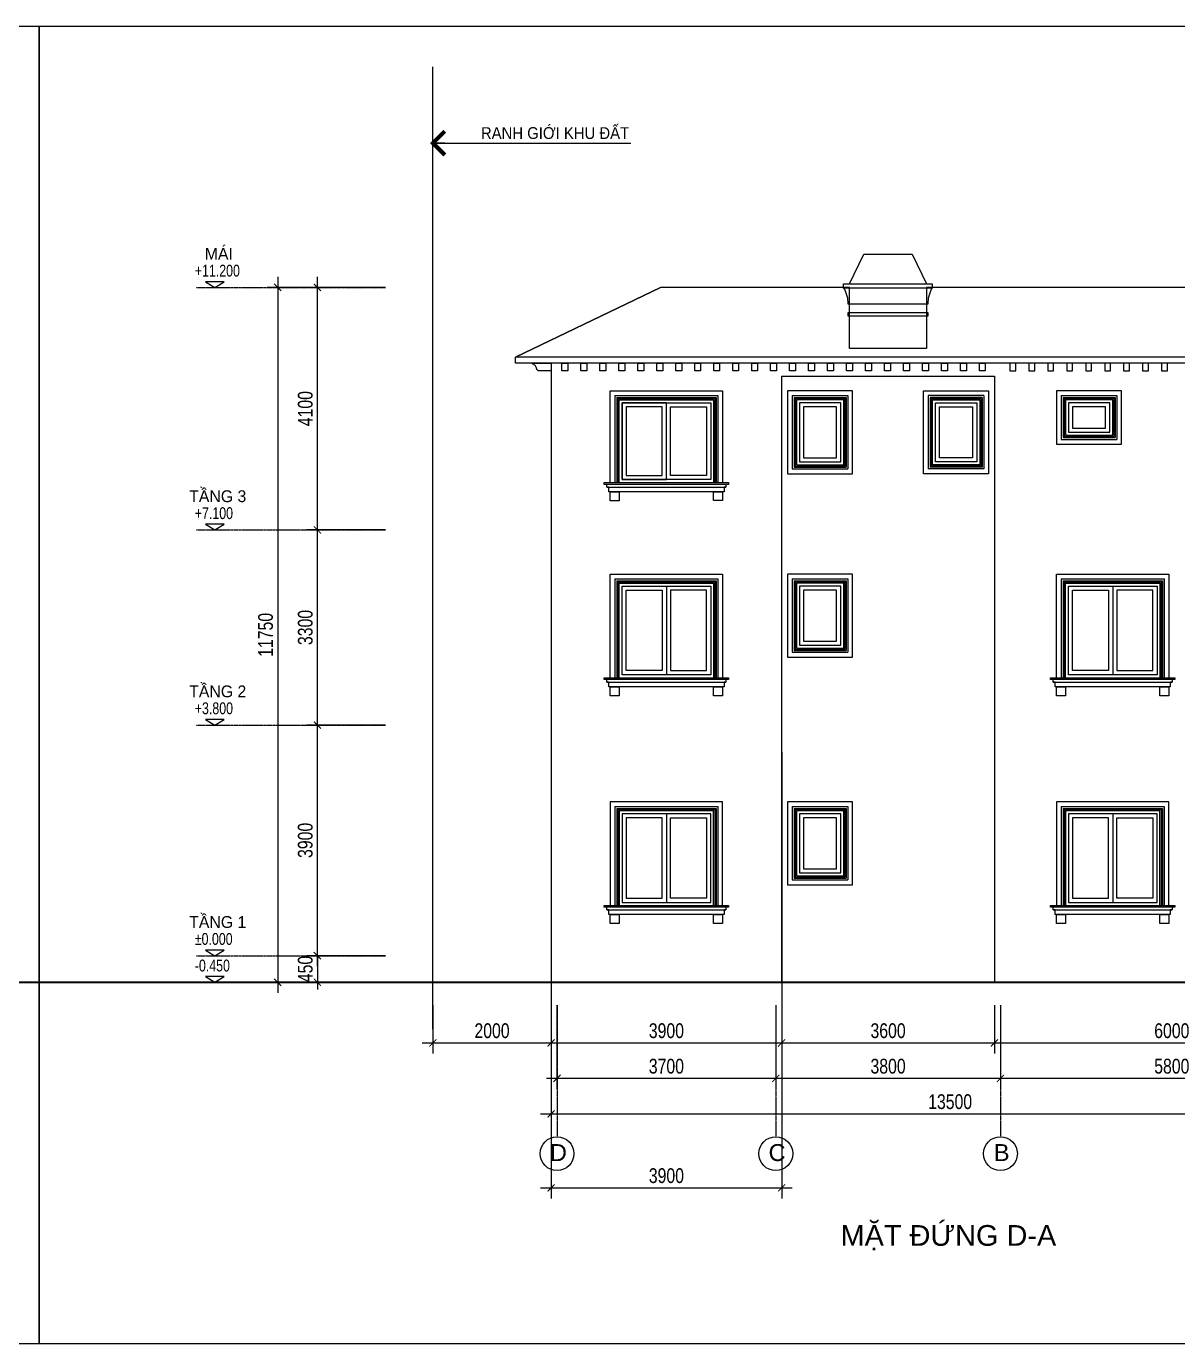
# Model space of a CAD drawing. Header units: millimetres. Extents: x 33748 to 451939, y -263262 to 62681.
# Drawn here: x 368367 to 387844, y 22261 to 44536 of the extents above; entities that cross this region are included whole.
import ezdxf
from ezdxf.enums import TextEntityAlignment as Align

# ---------------------------------------------------------------- set-up
doc = ezdxf.new("R2010")
doc.units = ezdxf.units.MM
doc.header["$PDMODE"] = 98
doc.linetypes.add('CENTER', pattern=[50.8, 31.75, -6.35, 6.35, -6.35])
doc.linetypes.add('HIDDEN', pattern=[0.375, 0.25, -0.125])
doc.layers.get('Defpoints').update_dxf_attribs({"color": 202, "lineweight": 13})
for name, color, linetype, lineweight in [('-CENTER', 143, 'CENTER', 13), ('-DIM', 9, 'Continuous', 13), ('-DOOR', 137, 'Continuous', 9), ('-HATCH', 8, 'Continuous', 5), ('-KH', 143, 'Continuous', 13), ('-LINE1', 7, 'Continuous', 18), ('-RANH GIOI KHU DAT', 12, 'CENTER', 18), ('-TEXT', 7, 'Continuous', 15), ('-WALL', 4, 'Continuous', 35), ('A72', 9, 'Continuous', 5)]:
    doc.layers.add(name, color=color, linetype=linetype, lineweight=lineweight)
for name, color, linetype in [('-HATCH CONCRETE', 54, 'Continuous'), ('1-NETMANH', 8, 'Continuous'), ('12. NET DIM', 9, 'Continuous')]:
    doc.layers.add(name, color=color, linetype=linetype)
doc.styles.add('1', font='arial.ttf')
doc.styles.add('AVANH', font='', dxfattribs={"width": 0.8})
doc.styles.get("Standard").update_dxf_attribs({"font": 'arial.ttf'})
doc.styles.add('vnavanth', font='', dxfattribs={"width": 0.8})
doc.styles.add('X-5M-DH-TUM1$0$AVANTH', font='arial.ttf', dxfattribs={"width": 0.9})
doc.styles.add('X-ALL-SECTION$0$ROMANS', font='arial.ttf')
doc.styles.get('AVANH').set_extended_font_data('.VnAvantH')
doc.styles.get('vnavanth').set_extended_font_data('.VnAvantH')
doc.dimstyles.new('C_100A3', dxfattribs={"dimscale": 100, "dimtxt": 2.5, "dimasz": 1.2, "dimexe": 1.8, "dimexo": 0, "dimgap": 0.75, "dimtad": 1, "dimdec": 0, "dimzin": 0, "dimdsep": 46, "dimtxsty": 'AVANH', "dimblk": 'ARCHTICK', "dimcen": 0, "dimdle": 1.8, "dimclrd": 256, "dimclre": 256, "dimclrt": 7, "dimadec": 0, "dimazin": 0, "dimtfac": 0.0001, "dimtdec": 0, "dimtix": 1, "dimtmove": 2, "dimatfit": 3, "dimldrblk": 'ARCHTICK', "dimfxl": 1.8, "dimtolj": 1, "dimtzin": 0, "dimarcsym": 0})
doc.dimstyles.new('X-ALL-SECTION$0$ARROWS', dxfattribs={"dimscale": 100, "dimtxt": 2, "dimasz": 1, "dimexe": 2, "dimexo": 5, "dimgap": 1, "dimtad": 1, "dimdec": 0, "dimzin": 0, "dimdsep": 46, "dimtxsty": 'X-ALL-SECTION$0$ROMANS', "dimblk": 'X-ALL-SECTION$0$ARROWS', "dimcen": 0, "dimclrd": 256, "dimclre": 256, "dimclrt": 256, "dimazin": 0, "dimtfac": 0.5, "dimtdec": 0, "dimtofl": 0, "dimtmove": 2, "dimatfit": 3, "dimldrblk": 'X-ALL-SECTION$0$ARROWS', "dimfxl": 1, "dimtolj": 1, "dimtzin": 0, "dimlwd": -1, "dimlwe": -1, "dimarcsym": 0})

# ---------------------------------------------------------------- blocks, each defined once
blk = doc.blocks.new('_ARCHTICK')
at = {"const_width": 0.15}
blk.add_lwpolyline([(-0.5, -0.5), (0.5, 0.5)], dxfattribs=at)
blk = doc.blocks.new('*D371')
at = {"layer": '12. NET DIM', "lineweight": -2, "transparency": 16777216}
for p, q in [((377244, 27986), (377244, 27166)), ((381145, 27986), (381145, 27166)), ((377064, 27346), (381325, 27346))]:
    blk.add_line(p, q, dxfattribs=at)
at = {"layer": 'Defpoints', "color": 0, "transparency": 16777216}
for p in [(377244, 27986), (381145, 27986), (381145, 27346)]:
    blk.add_point(p, dxfattribs=at)
at = {"layer": '12. NET DIM', "lineweight": -2, "transparency": 16777216, "xscale": 120, "yscale": 120, "zscale": 120, "rotation": 180}
blk.add_blockref('_ARCHTICK', (377244, 27346), dxfattribs=at)
at = {"layer": '12. NET DIM', "lineweight": -2, "transparency": 16777216, "xscale": 120, "yscale": 120, "zscale": 120}
blk.add_blockref('_ARCHTICK', (381145, 27346), dxfattribs=at)
at = {"layer": '12. NET DIM', "color": 7, "transparency": 16777216, "insert": (379195, 27551), "char_height": 250, "attachment_point": 5, "style": 'AVANH'}
blk.add_mtext('\\A1;3900', dxfattribs=at)
blk = doc.blocks.new('*D372')
at = {"layer": '12. NET DIM', "lineweight": -2, "transparency": 16777216}
for p, q in [((381145, 27986), (381145, 27166)), ((384745, 27986), (384745, 27166)), ((380965, 27346), (384925, 27346))]:
    blk.add_line(p, q, dxfattribs=at)
at = {"layer": 'Defpoints', "color": 0, "transparency": 16777216}
for p in [(381145, 27986), (384745, 27986), (384745, 27346)]:
    blk.add_point(p, dxfattribs=at)
at = {"layer": '12. NET DIM', "lineweight": -2, "transparency": 16777216, "xscale": 120, "yscale": 120, "zscale": 120, "rotation": 180}
blk.add_blockref('_ARCHTICK', (381145, 27346), dxfattribs=at)
at = {"layer": '12. NET DIM', "lineweight": -2, "transparency": 16777216, "xscale": 120, "yscale": 120, "zscale": 120}
blk.add_blockref('_ARCHTICK', (384745, 27346), dxfattribs=at)
at = {"layer": '12. NET DIM', "color": 7, "transparency": 16777216, "insert": (382945, 27551), "char_height": 250, "attachment_point": 5, "style": 'AVANH'}
blk.add_mtext('\\A1;3600', dxfattribs=at)
blk = doc.blocks.new('*D373')
at = {"layer": '12. NET DIM', "lineweight": -2, "transparency": 16777216}
for p, q in [((384745, 27986), (384745, 27166)), ((390745, 27986), (390745, 27166)), ((384565, 27346), (390925, 27346))]:
    blk.add_line(p, q, dxfattribs=at)
at = {"layer": 'Defpoints', "color": 0, "transparency": 16777216}
for p in [(384745, 27986), (390745, 27986), (390745, 27346)]:
    blk.add_point(p, dxfattribs=at)
at = {"layer": '12. NET DIM', "lineweight": -2, "transparency": 16777216, "xscale": 120, "yscale": 120, "zscale": 120, "rotation": 180}
blk.add_blockref('_ARCHTICK', (384745, 27346), dxfattribs=at)
at = {"layer": '12. NET DIM', "lineweight": -2, "transparency": 16777216, "xscale": 120, "yscale": 120, "zscale": 120}
blk.add_blockref('_ARCHTICK', (390745, 27346), dxfattribs=at)
at = {"layer": '12. NET DIM', "color": 7, "transparency": 16777216, "insert": (387745, 27551), "char_height": 250, "attachment_point": 5, "style": 'AVANH'}
blk.add_mtext('\\A1;6000', dxfattribs=at)
blk = doc.blocks.new('*D376')
at = {"layer": '12. NET DIM', "lineweight": -2, "transparency": 16777216}
for p, q in [((384845, 27986), (384845, 26566)), ((390645, 27986), (390645, 26566)), ((390825, 26746), (384665, 26746))]:
    blk.add_line(p, q, dxfattribs=at)
at = {"layer": 'Defpoints', "color": 0, "transparency": 16777216}
for p in [(384845, 27986), (390645, 27986), (384845, 26746)]:
    blk.add_point(p, dxfattribs=at)
at = {"layer": '12. NET DIM', "lineweight": -2, "transparency": 16777216, "xscale": 120, "yscale": 120, "zscale": 120, "rotation": 180}
blk.add_blockref('_ARCHTICK', (384845, 26746), dxfattribs=at)
at = {"layer": '12. NET DIM', "lineweight": -2, "transparency": 16777216, "xscale": 120, "yscale": 120, "zscale": 120}
blk.add_blockref('_ARCHTICK', (390645, 26746), dxfattribs=at)
at = {"layer": '12. NET DIM', "color": 7, "transparency": 16777216, "insert": (387745, 26951), "char_height": 250, "attachment_point": 5, "style": 'AVANH'}
blk.add_mtext('\\A1;5800', dxfattribs=at)
blk = doc.blocks.new('*D377')
at = {"layer": '12. NET DIM', "lineweight": -2, "transparency": 16777216}
for p, q in [((381045, 27986), (381045, 26566)), ((384845, 27986), (384845, 26566)), ((385025, 26746), (380865, 26746))]:
    blk.add_line(p, q, dxfattribs=at)
at = {"layer": 'Defpoints', "color": 0, "transparency": 16777216}
for p in [(381045, 27986), (384845, 27986), (381045, 26746)]:
    blk.add_point(p, dxfattribs=at)
at = {"layer": '12. NET DIM', "lineweight": -2, "transparency": 16777216, "xscale": 120, "yscale": 120, "zscale": 120, "rotation": 180}
blk.add_blockref('_ARCHTICK', (381045, 26746), dxfattribs=at)
at = {"layer": '12. NET DIM', "lineweight": -2, "transparency": 16777216, "xscale": 120, "yscale": 120, "zscale": 120}
blk.add_blockref('_ARCHTICK', (384845, 26746), dxfattribs=at)
at = {"layer": '12. NET DIM', "color": 7, "transparency": 16777216, "insert": (382945, 26951), "char_height": 250, "attachment_point": 5, "style": 'AVANH'}
blk.add_mtext('\\A1;3800', dxfattribs=at)
blk = doc.blocks.new('*D378')
at = {"layer": '12. NET DIM', "lineweight": -2, "transparency": 16777216}
for p, q in [((377344, 27986), (377344, 26566)), ((381045, 27986), (381045, 26566)), ((381225, 26746), (377164, 26746))]:
    blk.add_line(p, q, dxfattribs=at)
at = {"layer": 'Defpoints', "color": 0, "transparency": 16777216}
for p in [(377344, 27986), (381045, 27986), (377344, 26746)]:
    blk.add_point(p, dxfattribs=at)
at = {"layer": '12. NET DIM', "lineweight": -2, "transparency": 16777216, "xscale": 120, "yscale": 120, "zscale": 120, "rotation": 180}
blk.add_blockref('_ARCHTICK', (377344, 26746), dxfattribs=at)
at = {"layer": '12. NET DIM', "lineweight": -2, "transparency": 16777216, "xscale": 120, "yscale": 120, "zscale": 120}
blk.add_blockref('_ARCHTICK', (381045, 26746), dxfattribs=at)
at = {"layer": '12. NET DIM', "color": 7, "transparency": 16777216, "insert": (379195, 26951), "char_height": 250, "attachment_point": 5, "style": 'AVANH'}
blk.add_mtext('\\A1;3700', dxfattribs=at)
blk = doc.blocks.new('*D379')
at = {"layer": '12. NET DIM', "lineweight": -2, "transparency": 16777216}
for p, q in [((377244, 27986), (377244, 25966)), ((390745, 27986), (390745, 25966)), ((377064, 26146), (390925, 26146))]:
    blk.add_line(p, q, dxfattribs=at)
at = {"layer": 'Defpoints', "color": 0, "transparency": 16777216}
for p in [(377244, 27986), (390745, 27986), (390745, 26146)]:
    blk.add_point(p, dxfattribs=at)
at = {"layer": '12. NET DIM', "lineweight": -2, "transparency": 16777216, "xscale": 120, "yscale": 120, "zscale": 120, "rotation": 180}
blk.add_blockref('_ARCHTICK', (377244, 26146), dxfattribs=at)
at = {"layer": '12. NET DIM', "lineweight": -2, "transparency": 16777216, "xscale": 120, "yscale": 120, "zscale": 120}
blk.add_blockref('_ARCHTICK', (390745, 26146), dxfattribs=at)
at = {"layer": '12. NET DIM', "color": 7, "transparency": 16777216, "insert": (383995, 26351), "char_height": 250, "attachment_point": 5, "style": 'AVANH'}
blk.add_mtext('\\A1;13500', dxfattribs=at)
blk = doc.blocks.new('*D381')
at = {"layer": '12. NET DIM', "lineweight": -2, "transparency": 16777216}
for p, q in [((375245, 27986), (375245, 27166)), ((377244, 27986), (377244, 27166)), ((375065, 27346), (377424, 27346))]:
    blk.add_line(p, q, dxfattribs=at)
at = {"layer": 'Defpoints', "color": 0, "transparency": 16777216}
for p in [(375245, 27986), (377244, 27986), (377244, 27346)]:
    blk.add_point(p, dxfattribs=at)
at = {"layer": '12. NET DIM', "lineweight": -2, "transparency": 16777216, "xscale": 120, "yscale": 120, "zscale": 120, "rotation": 180}
blk.add_blockref('_ARCHTICK', (375245, 27346), dxfattribs=at)
at = {"layer": '12. NET DIM', "lineweight": -2, "transparency": 16777216, "xscale": 120, "yscale": 120, "zscale": 120}
blk.add_blockref('_ARCHTICK', (377244, 27346), dxfattribs=at)
at = {"layer": '12. NET DIM', "color": 7, "transparency": 16777216, "insert": (376245, 27551), "char_height": 250, "attachment_point": 5, "style": 'AVANH'}
blk.add_mtext('\\A1;2000', dxfattribs=at)
blk = doc.blocks.new('*D382')
at = {"layer": '-DIM', "lineweight": -2, "transparency": 16777216}
for p, q in [((373291, 28641), (373291, 32901)), ((374445, 32721), (373111, 32721)), ((374445, 28821), (373111, 28821))]:
    blk.add_line(p, q, dxfattribs=at)
at = {"layer": 'Defpoints', "color": 0, "transparency": 16777216}
for p in [(373291, 32721), (374445, 32721), (374445, 28821)]:
    blk.add_point(p, dxfattribs=at)
at = {"layer": '-DIM', "lineweight": -2, "transparency": 16777216, "xscale": 120, "yscale": 120, "zscale": 120}
for p, rotation in [((373291, 32721), 90), ((373291, 28821), 270)]:
    blk.add_blockref('_ARCHTICK', p, dxfattribs=dict(at, rotation=rotation))
at = {"layer": '-DIM', "color": 7, "transparency": 16777216, "insert": (373087, 30771), "char_height": 250, "attachment_point": 5, "rotation": 90, "style": 'AVANH'}
blk.add_mtext('\\A1;3900', dxfattribs=at)
blk = doc.blocks.new('*D383')
at = {"layer": '-DIM', "lineweight": -2, "transparency": 16777216}
for p, q in [((373291, 32541), (373291, 36201)), ((374445, 36021), (373111, 36021)), ((374445, 32721), (373111, 32721))]:
    blk.add_line(p, q, dxfattribs=at)
at = {"layer": 'Defpoints', "color": 0, "transparency": 16777216}
for p in [(373291, 36021), (374445, 36021), (374445, 32721)]:
    blk.add_point(p, dxfattribs=at)
at = {"layer": '-DIM', "lineweight": -2, "transparency": 16777216, "xscale": 120, "yscale": 120, "zscale": 120}
for p, rotation in [((373291, 36021), 90), ((373291, 32721), 270)]:
    blk.add_blockref('_ARCHTICK', p, dxfattribs=dict(at, rotation=rotation))
at = {"layer": '-DIM', "color": 7, "transparency": 16777216, "insert": (373087, 34371), "char_height": 250, "attachment_point": 5, "rotation": 90, "style": 'AVANH'}
blk.add_mtext('\\A1;3300', dxfattribs=at)
blk = doc.blocks.new('*D384')
at = {"layer": '-DIM', "lineweight": -2, "transparency": 16777216}
for p, q in [((374445, 40121), (373111, 40121)), ((373291, 35841), (373291, 40301)), ((374445, 36021), (373111, 36021))]:
    blk.add_line(p, q, dxfattribs=at)
at = {"layer": 'Defpoints', "color": 0, "transparency": 16777216}
for p in [(373291, 40121), (374445, 40121), (374445, 36021)]:
    blk.add_point(p, dxfattribs=at)
at = {"layer": '-DIM', "lineweight": -2, "transparency": 16777216, "xscale": 120, "yscale": 120, "zscale": 120}
for p, rotation in [((373291, 40121), 90), ((373291, 36021), 270)]:
    blk.add_blockref('_ARCHTICK', p, dxfattribs=dict(at, rotation=rotation))
at = {"layer": '-DIM', "color": 7, "transparency": 16777216, "insert": (373087, 38071), "char_height": 250, "attachment_point": 5, "rotation": 90, "style": 'AVANH'}
blk.add_mtext('\\A1;4100', dxfattribs=at)
blk = doc.blocks.new('*D385')
at = {"layer": '-DIM', "lineweight": -2, "transparency": 16777216}
for p, q in [((374445, 40121), (372439, 40121)), ((372619, 40301), (372619, 28191)), ((374445, 28371), (372439, 28371))]:
    blk.add_line(p, q, dxfattribs=at)
at = {"layer": 'Defpoints', "color": 0, "transparency": 16777216}
for p in [(374445, 40121), (372619, 28371), (374445, 28371)]:
    blk.add_point(p, dxfattribs=at)
at = {"layer": '-DIM', "lineweight": -2, "transparency": 16777216, "xscale": 120, "yscale": 120, "zscale": 120}
for p, rotation in [((372619, 40121), 90), ((372619, 28371), 270)]:
    blk.add_blockref('_ARCHTICK', p, dxfattribs=dict(at, rotation=rotation))
at = {"layer": '-DIM', "color": 7, "transparency": 16777216, "insert": (372415, 34246), "char_height": 250, "attachment_point": 5, "rotation": 90, "style": 'AVANH'}
blk.add_mtext('\\A1;11750', dxfattribs=at)
blk = doc.blocks.new('*D386')
at = {"layer": '-DIM', "lineweight": -2, "transparency": 16777216}
for p, q in [((374445, 28821), (373111, 28821)), ((373291, 28821), (373291, 28941)), ((373291, 28821), (373291, 28371)), ((374445, 28371), (373111, 28371)), ((373291, 28371), (373291, 28251))]:
    blk.add_line(p, q, dxfattribs=at)
at = {"layer": 'Defpoints', "color": 0, "transparency": 16777216}
for p in [(374445, 28821), (373291, 28371), (374445, 28371)]:
    blk.add_point(p, dxfattribs=at)
at = {"layer": '-DIM', "lineweight": -2, "transparency": 16777216, "xscale": 120, "yscale": 120, "zscale": 120}
for p, rotation in [((373291, 28821), 270), ((373291, 28371), 90)]:
    blk.add_blockref('_ARCHTICK', p, dxfattribs=dict(at, rotation=rotation))
at = {"layer": '-DIM', "color": 7, "transparency": 16777216, "insert": (373087, 28596), "char_height": 250, "attachment_point": 5, "rotation": 90, "style": 'AVANH'}
blk.add_mtext('\\A1;450', dxfattribs=at)
blk = doc.blocks.new('X-ALL-SECTION$0$ARROWS')
blk.add_line((-1, 0), (0, 0))
at = {"const_width": 0.35}
blk.add_lwpolyline([(-1, -1), (0, 0), (-1, 1)], dxfattribs=at)
blk = doc.blocks.new('*D814')
at = {"layer": '-HATCH CONCRETE', "lineweight": -2, "transparency": 16777216}
for p, q in [((377244, 32265), (377244, 24715)), ((381145, 32265), (381145, 24715)), ((377064, 24895), (381325, 24895))]:
    blk.add_line(p, q, dxfattribs=at)
at = {"layer": 'Defpoints', "color": 0, "transparency": 16777216}
for p in [(377244, 32265), (381145, 32265), (381145, 24895)]:
    blk.add_point(p, dxfattribs=at)
at = {"layer": '-HATCH CONCRETE', "lineweight": -2, "transparency": 16777216, "xscale": 120, "yscale": 120, "zscale": 120, "rotation": 180}
blk.add_blockref('_ARCHTICK', (377244, 24895), dxfattribs=at)
at = {"layer": '-HATCH CONCRETE', "lineweight": -2, "transparency": 16777216, "xscale": 120, "yscale": 120, "zscale": 120}
blk.add_blockref('_ARCHTICK', (381145, 24895), dxfattribs=at)
at = {"layer": '-HATCH CONCRETE', "color": 7, "transparency": 16777216, "insert": (379195, 25100), "char_height": 250, "attachment_point": 5, "style": 'AVANH'}
blk.add_mtext('\\A1;3900', dxfattribs=at)
blk = doc.blocks.new('ARCHTICK')
at = {"color": 0, "linetype": 'ByBlock', "const_width": 0.15}
blk.add_lwpolyline([(-0.5, -0.5), (0.5, 0.5)], dxfattribs=at)

msp = doc.modelspace()

# ---------------------------------------------------------------- linework, layer by layer
at = {"layer": '-CENTER', "ltscale": 0.1}
for p, q in [((371239.6, 40121), (374444.7, 40121)), ((371239.6, 36021), (374444.7, 36021)), ((371239.6, 32721), (374444.7, 32721)), ((371239.6, 28821), (374444.7, 28821)), ((371239.6, 28371), (374444.7, 28371)), ((377345.3, 27985.7), (377345.3, 25759.9)), ((381045.6, 27985.7), (381045.6, 25759.9)), ((384845.6, 27985.7), (384845.6, 25759.9))]:
    msp.add_line(p, q, dxfattribs=at)
at = {"layer": '-DOOR', "lineweight": 9}
for points in [[(378444.6, 38171), (379944.6, 38171), (379944.6, 36871), (378444.6, 36871)], [(378444.6, 36871), (379194.6, 36871), (379194.6, 38171), (378444.6, 38171)], [(378514.6, 36941), (379124.6, 36941), (379124.6, 38101), (378514.6, 38101)], [(379944.6, 36871), (379194.6, 36871), (379194.6, 38171), (379944.6, 38171)], [(379874.6, 36941), (379264.6, 36941), (379264.6, 38101), (379874.6, 38101)], [(382144.7, 38171), (381444.7, 38171), (381444.7, 37171), (382144.7, 37171)], [(382074.7, 38101), (381514.7, 38101), (381514.7, 37241), (382074.7, 37241)], [(383744.7, 38171), (384444.7, 38171), (384444.7, 37171), (383744.7, 37171)], [(383814.7, 38101), (384374.7, 38101), (384374.7, 37241), (383814.7, 37241)], [(385994.7, 37671), (386694.7, 37671), (386694.7, 38171), (385994.7, 38171)], [(386064.7, 37741), (386624.7, 37741), (386624.7, 38101), (386064.7, 38101)], [(378444.6, 35071), (379944.6, 35071), (379944.6, 33571), (378444.6, 33571)], [(378514.6, 35001), (379124.6, 35001), (379124.6, 33641), (378514.6, 33641)], [(379874.6, 35001), (379264.6, 35001), (379264.6, 33641), (379874.6, 33641)], [(382144.7, 35071), (381444.7, 35071), (381444.7, 34071), (382144.7, 34071)], [(382074.7, 35001), (381514.7, 35001), (381514.7, 34141), (382074.7, 34141)], [(385994.7, 35071), (387494.7, 35071), (387494.7, 33571), (385994.7, 33571)], [(386064.7, 35001), (386674.7, 35001), (386674.7, 33641), (386064.7, 33641)], [(387424.7, 35001), (386814.7, 35001), (386814.7, 33641), (387424.7, 33641)], [(378444.6, 29721), (379944.6, 29721), (379944.6, 31221), (378444.6, 31221)], [(382144.7, 31221), (381444.7, 31221), (381444.7, 30221), (382144.7, 30221)], [(385994.7, 29721), (387494.7, 29721), (387494.7, 31221), (385994.7, 31221)], [(378514.6, 29791), (379124.6, 29791), (379124.6, 31151), (378514.6, 31151)], [(379874.6, 29791), (379264.6, 29791), (379264.6, 31151), (379874.6, 31151)], [(382074.7, 31151), (381514.7, 31151), (381514.7, 30291), (382074.7, 30291)], [(386064.7, 29791), (386674.7, 29791), (386674.7, 31151), (386064.7, 31151)], [(387424.7, 29791), (386814.7, 29791), (386814.7, 31151), (387424.7, 31151)]]:
    msp.add_lwpolyline(points, close=True, dxfattribs=at)
for points in [[(379194.6, 35071), (379194.6, 33571)], [(386744.7, 35071), (386744.7, 33571)], [(379194.6, 31221), (379194.6, 29721)], [(386744.7, 31221), (386744.7, 29721)]]:
    msp.add_lwpolyline(points, dxfattribs=at)
at = {"layer": '-HATCH'}
for p, q in [((380244.6, 36791), (378144.6, 36791)), ((380199.6, 36791), (378189.6, 36791)), ((378189.6, 36746), (380199.6, 36746)), ((378219.6, 36746), (380169.6, 36746)), ((380244.6, 33491), (378144.6, 33491)), ((380199.6, 33491), (378189.6, 33491)), ((378189.6, 33446), (380199.6, 33446)), ((378219.6, 33446), (380169.6, 33446)), ((387794.7, 33491), (385694.7, 33491)), ((387749.7, 33491), (385739.7, 33491)), ((385739.7, 33446), (387749.7, 33446)), ((385769.7, 33446), (387719.7, 33446)), ((380244.6, 29641), (378144.6, 29641)), ((380199.6, 29641), (378189.6, 29641)), ((387794.7, 29641), (385694.7, 29641)), ((387749.7, 29641), (385739.7, 29641)), ((378189.6, 29596), (380199.6, 29596)), ((378219.6, 29596), (380169.6, 29596)), ((385739.7, 29596), (387749.7, 29596)), ((385769.7, 29596), (387719.7, 29596))]:
    msp.add_line(p, q, dxfattribs=at)
at = {"layer": '-KH'}
for p, q in [((371406.9, 40121), (371706.9, 40121)), ((371406.9, 36021), (371706.9, 36021)), ((371406.9, 32721), (371706.9, 32721)), ((371406.9, 28821), (371706.9, 28821)), ((371406.9, 28371), (371706.9, 28371))]:
    msp.add_line(p, q, dxfattribs=at)
for points in [[(371716, 40217), (371397.8, 40217), (371556.9, 40121)], [(371716, 36117), (371397.8, 36117), (371556.9, 36021)], [(371716, 32817), (371397.8, 32817), (371556.9, 32721)], [(371716, 28917), (371397.8, 28917), (371556.9, 28821)], [(371716, 28467), (371397.8, 28467), (371556.9, 28371)]]:
    msp.add_lwpolyline(points, close=True, dxfattribs=at)
for centre in [(377345.3, 25473.6), (381045.6, 25473.6), (384845.6, 25473.6)]:
    msp.add_circle(centre, 286.3, dxfattribs=at)
for points in [[(371556.9, 40121), (371556.9, 40217), (371716, 40217), (371556.9, 40121)], [(371556.9, 36021), (371556.9, 36117), (371716, 36117), (371556.9, 36021)], [(371556.9, 32721), (371556.9, 32817), (371716, 32817), (371556.9, 32721)], [(371556.9, 28821), (371556.9, 28917), (371716, 28917), (371556.9, 28821)], [(371556.9, 28371), (371556.9, 28467), (371716, 28467), (371556.9, 28371)]]:
    msp.add_solid(points, dxfattribs=at)
at = {"layer": '-LINE1', "lineweight": 20}
for p, q in [((376644.4, 38840), (376644.4, 38940.3)), ((391944.7, 38840), (376644.4, 38840)), ((381144.7, 38621), (381144.7, 28371))]:
    msp.add_line(p, q, dxfattribs=at)
for points in [[(377031.2, 38713), (377026.9, 38714.2), (377022.8, 38715.9), (377019, 38718.1), (377015.4, 38720.7), (377012.1, 38723.7), (377009.2, 38727), (377006.7, 38730.7), (377004.6, 38734.6), (377003, 38738.7), (377001.9, 38743), (376999.7, 38751.9), (376996.7, 38760.6), (376993.1, 38769.1), (376988.8, 38777.2), (376983.9, 38785), (376978.4, 38792.4), (376972.3, 38799.3), (376965.6, 38805.6), (376958.5, 38811.5), (376951, 38816.7), (376943, 38821.3), (376934.7, 38825.3), (376933.3, 38825.9), (376931.9, 38826.8), (376930.7, 38827.7), (376929.5, 38828.7), (376928.4, 38829.9), (376927.5, 38831.1), (376926.6, 38832.5), (376925.9, 38833.9), (376925.3, 38835.3), (376924.9, 38836.8), (376924.6, 38838.4), (376924.4, 38840), (377244.4, 38840), (377244.4, 38712), (377243.4, 38712), (377039.9, 38712), (377035.5, 38712.2)], [(377427.5, 38712), (377427.5, 38840), (377527.5, 38840), (377527.5, 38712)], [(377748.5, 38712), (377748.5, 38840), (377848.5, 38840), (377848.5, 38712)], [(378069.5, 38712), (378069.5, 38840), (378169.5, 38840), (378169.5, 38712)], [(378390.6, 38712), (378390.6, 38840), (378490.6, 38840), (378490.6, 38712)], [(378711.6, 38712), (378711.6, 38840), (378811.6, 38840), (378811.6, 38712)], [(379032.6, 38712), (379032.6, 38840), (379132.6, 38840), (379132.6, 38712)], [(379353.7, 38712), (379353.7, 38840), (379453.7, 38840), (379453.7, 38712)], [(379674.7, 38712), (379674.7, 38840), (379774.7, 38840), (379774.7, 38712)], [(379995.8, 38712), (379995.8, 38840), (380095.8, 38840), (380095.8, 38712)], [(380316.8, 38712), (380316.8, 38840), (380416.8, 38840), (380416.8, 38712)], [(380637.8, 38712), (380637.8, 38840), (380737.8, 38840), (380737.8, 38712)], [(380958.9, 38712), (380958.9, 38840), (381058.9, 38840), (381058.9, 38712)], [(381279.9, 38712), (381279.9, 38840), (381379.9, 38840), (381379.9, 38712)], [(381600.9, 38712), (381600.9, 38840), (381700.9, 38840), (381700.9, 38712)], [(381922, 38712), (381922, 38840), (382022, 38840), (382022, 38712)], [(382243, 38712), (382243, 38840), (382343, 38840), (382343, 38712)], [(382564, 38712), (382564, 38840), (382664, 38840), (382664, 38712)], [(382885.1, 38712), (382885.1, 38840), (382985.1, 38840), (382985.1, 38712)], [(383206.1, 38712), (383206.1, 38840), (383306.1, 38840), (383306.1, 38712)], [(383527.1, 38712), (383527.1, 38840), (383627.1, 38840), (383627.1, 38712)], [(383848.2, 38712), (383848.2, 38840), (383948.2, 38840), (383948.2, 38712)], [(384169.2, 38712), (384169.2, 38840), (384269.2, 38840), (384269.2, 38712)], [(384490.2, 38712), (384490.2, 38840), (384590.2, 38840), (384590.2, 38712)], [(385104.1, 38712), (385104.1, 38840), (385004.1, 38840), (385004.1, 38712)], [(385425.1, 38712), (385425.1, 38840), (385325.1, 38840), (385325.1, 38712)], [(385746.1, 38712), (385746.1, 38840), (385646.1, 38840), (385646.1, 38712)], [(386067.2, 38712), (386067.2, 38840), (385967.2, 38840), (385967.2, 38712)], [(386388.2, 38712), (386388.2, 38840), (386288.2, 38840), (386288.2, 38712)], [(386709.3, 38712), (386709.3, 38840), (386609.3, 38840), (386609.3, 38712)], [(387030.3, 38712), (387030.3, 38840), (386930.3, 38840), (386930.3, 38712)], [(387351.3, 38712), (387351.3, 38840), (387251.3, 38840), (387251.3, 38712)], [(387672.4, 38712), (387672.4, 38840), (387572.4, 38840), (387572.4, 38712)], [(382194.7, 38221), (381394.7, 38221), (381394.7, 37121), (382194.7, 37121)], [(383674.7, 38241), (384514.7, 38241), (384514.7, 37101), (383674.7, 37101)], [(383694.7, 38221), (384494.7, 38221), (384494.7, 37121), (383694.7, 37121)], [(382194.7, 35121), (381394.7, 35121), (381394.7, 34021), (382194.7, 34021)], [(382214.7, 31291), (381374.7, 31291), (381374.7, 30151), (382214.7, 30151)], [(382194.7, 31271), (381394.7, 31271), (381394.7, 30171), (382194.7, 30171)]]:
    msp.add_lwpolyline(points, close=True, dxfattribs=at)
for points in [[(377244.4, 38840), (377244.4, 28371)], [(381144.7, 38621), (384744.7, 38621), (384744.7, 28371)]]:
    msp.add_lwpolyline(points, dxfattribs=at)
at = {"layer": '-LINE1', "color": 0, "lineweight": 20}
for points in [[(378244.6, 36821), (378244.6, 38371), (380144.6, 38371), (380144.6, 36821)], [(378394.6, 36821), (378394.6, 38221), (379994.6, 38221), (379994.6, 36821)], [(378144.6, 36821), (380244.6, 36821), (380244.6, 36791), (380199.6, 36791), (380199.6, 36746), (380169.6, 36746), (380169.6, 36666), (378219.6, 36666), (378219.6, 36746), (378189.6, 36746), (378189.6, 36791), (378144.6, 36791), (378144.6, 36821)], [(378244.6, 33521), (378244.6, 35271), (380144.6, 35271), (380144.6, 33521)], [(385794.7, 33521), (385794.7, 35271), (387694.7, 35271), (387694.7, 33521)], [(378394.6, 33521), (378394.6, 35121), (379994.6, 35121), (379994.6, 33521)], [(385944.7, 33521), (385944.7, 35121), (387544.7, 35121), (387544.7, 33521)], [(378144.6, 33521), (380244.6, 33521), (380244.6, 33491), (380199.6, 33491), (380199.6, 33446), (380169.6, 33446), (380169.6, 33366), (378219.6, 33366), (378219.6, 33446), (378189.6, 33446), (378189.6, 33491), (378144.6, 33491), (378144.6, 33521)], [(385694.7, 33521), (387794.7, 33521), (387794.7, 33491), (387749.7, 33491), (387749.7, 33446), (387719.7, 33446), (387719.7, 33366), (385769.7, 33366), (385769.7, 33446), (385739.7, 33446), (385739.7, 33491), (385694.7, 33491), (385694.7, 33521)], [(380144.6, 29671), (380144.6, 31421), (378244.6, 31421), (378244.6, 29671)], [(387694.7, 29671), (387694.7, 31421), (385794.7, 31421), (385794.7, 29671)], [(379994.6, 29671), (379994.6, 31271), (378394.6, 31271), (378394.6, 29671)], [(387544.7, 29671), (387544.7, 31271), (385944.7, 31271), (385944.7, 29671)], [(378144.6, 29671), (380244.6, 29671), (380244.6, 29641), (380199.6, 29641), (380199.6, 29596), (380169.6, 29596), (380169.6, 29516), (378219.6, 29516), (378219.6, 29596), (378189.6, 29596), (378189.6, 29641), (378144.6, 29641), (378144.6, 29671)], [(385694.7, 29671), (387794.7, 29671), (387794.7, 29641), (387749.7, 29641), (387749.7, 29596), (387719.7, 29596), (387719.7, 29516), (385769.7, 29516), (385769.7, 29596), (385739.7, 29596), (385739.7, 29641), (385694.7, 29641), (385694.7, 29671)]]:
    msp.add_lwpolyline(points, dxfattribs=at)
for points in [[(381244.7, 36971), (382344.7, 36971), (382344.7, 38371), (381244.7, 38371)], [(384644.7, 36971), (383544.7, 36971), (383544.7, 38371), (384644.7, 38371)], [(385794.7, 37471), (386894.7, 37471), (386894.7, 38371), (385794.7, 38371)], [(385944.7, 37621), (386744.7, 37621), (386744.7, 38221), (385944.7, 38221)], [(378244.6, 36666), (378394.6, 36666), (378394.6, 36514.9), (378244.6, 36514.9)], [(379994.6, 36666), (380144.6, 36666), (380144.6, 36516), (379994.6, 36516)], [(381244.7, 33871), (382344.7, 33871), (382344.7, 35271), (381244.7, 35271)], [(378244.6, 33366), (378394.6, 33366), (378394.6, 33214.9), (378244.6, 33214.9)], [(379994.6, 33366), (380144.6, 33366), (380144.6, 33216), (379994.6, 33216)], [(385794.7, 33366), (385944.7, 33366), (385944.7, 33214.9), (385794.7, 33214.9)], [(387544.7, 33366), (387694.7, 33366), (387694.7, 33216), (387544.7, 33216)], [(381244.7, 30021), (382344.7, 30021), (382344.7, 31421), (381244.7, 31421)], [(378244.6, 29516), (378394.6, 29516), (378394.6, 29364.9), (378244.6, 29364.9)], [(379994.6, 29516), (380144.6, 29516), (380144.6, 29366), (379994.6, 29366)], [(385794.7, 29516), (385944.7, 29516), (385944.7, 29364.9), (385794.7, 29364.9)], [(387544.7, 29516), (387694.7, 29516), (387694.7, 29366), (387544.7, 29366)]]:
    msp.add_lwpolyline(points, close=True, dxfattribs=at)
at = {"layer": '-RANH GIOI KHU DAT', "linetype": 'HIDDEN', "ltscale": 10}
msp.add_lwpolyline([(375244.7, 27573), (375244.7, 43851.5)], dxfattribs=at)
at = {"layer": '-WALL'}
msp.add_line((337085.9, 28371), (400085.9, 28371), dxfattribs=at)
at = {"layer": '1-NETMANH', "lineweight": 20}
for p, q in [((378324.6, 38291), (380064.6, 38291)), ((378324.6, 38291), (378324.6, 36821)), ((378354.6, 38261), (380034.6, 38261)), ((378354.6, 38261), (378354.6, 36821)), ((378374.6, 38241), (380014.6, 38241)), ((378374.6, 38241), (378374.6, 36821)), ((380014.6, 38241), (380014.6, 36821)), ((380034.6, 38261), (380034.6, 36821)), ((380064.6, 38291), (380064.6, 36821)), ((381324.7, 38291), (382264.7, 38291)), ((381324.7, 38291), (381324.7, 37051)), ((381354.7, 38261), (382234.7, 38261)), ((381354.7, 38261), (381354.7, 37081)), ((381374.7, 38241), (382214.7, 38241)), ((382214.7, 38241), (382214.7, 37101)), ((382234.7, 38261), (382234.7, 37081)), ((382264.7, 38291), (382264.7, 37051)), ((384564.7, 38291), (383624.7, 38291)), ((383624.7, 38291), (383624.7, 37051)), ((384534.7, 38261), (383654.7, 38261)), ((383654.7, 38261), (383654.7, 37081)), ((384514.7, 38241), (383674.7, 38241)), ((383674.7, 38241), (383674.7, 37101)), ((384534.7, 38261), (384534.7, 37081)), ((384564.7, 38291), (384564.7, 37051)), ((385874.7, 38291), (386814.7, 38291)), ((385874.7, 38291), (385874.7, 37551)), ((385904.7, 38261), (386784.7, 38261)), ((385904.7, 38261), (385904.7, 37581)), ((385924.7, 38241), (386764.7, 38241)), ((385924.7, 38241), (385924.7, 37601)), ((386764.7, 38241), (386764.7, 37601)), ((386784.7, 38261), (386784.7, 37581)), ((386814.7, 38291), (386814.7, 37551)), ((385874.7, 37551), (386814.7, 37551)), ((385904.7, 37581), (386784.7, 37581)), ((385924.7, 37601), (386764.7, 37601)), ((381324.7, 37051), (382264.7, 37051)), ((381354.7, 37081), (382234.7, 37081)), ((384564.7, 37051), (383624.7, 37051)), ((384534.7, 37081), (383654.7, 37081)), ((378324.6, 35191), (380064.6, 35191)), ((378324.6, 35191), (378324.6, 33521)), ((378354.6, 35161), (380034.6, 35161)), ((378354.6, 35161), (378354.6, 33521)), ((378374.6, 35141), (380014.6, 35141)), ((378374.6, 35141), (378374.6, 33521)), ((380014.6, 35141), (380014.6, 33521)), ((380034.6, 35161), (380034.6, 33521)), ((380064.6, 35191), (380064.6, 33521)), ((381324.7, 35191), (382264.7, 35191)), ((381324.7, 35191), (381324.7, 33951)), ((381354.7, 35161), (382234.7, 35161)), ((381354.7, 35161), (381354.7, 33981)), ((381374.7, 35141), (382214.7, 35141)), ((382214.7, 35141), (382214.7, 34001)), ((382234.7, 35161), (382234.7, 33981)), ((382264.7, 35191), (382264.7, 33951)), ((385874.7, 35191), (387614.7, 35191)), ((385874.7, 35191), (385874.7, 33521)), ((385904.7, 35161), (387584.7, 35161)), ((385904.7, 35161), (385904.7, 33521)), ((385924.7, 35141), (387564.7, 35141)), ((385924.7, 35141), (385924.7, 33521)), ((387564.7, 35141), (387564.7, 33521)), ((387584.7, 35161), (387584.7, 33521)), ((387614.7, 35191), (387614.7, 33521)), ((381324.7, 33951), (382264.7, 33951)), ((381354.7, 33981), (382234.7, 33981)), ((378324.6, 31341), (380064.6, 31341)), ((378324.6, 31341), (378324.6, 29671)), ((378354.6, 31311), (380034.6, 31311)), ((378354.6, 31311), (378354.6, 29671)), ((378374.6, 31291), (380014.6, 31291)), ((378374.6, 31291), (378374.6, 29671)), ((380014.6, 31291), (380014.6, 29671)), ((380034.6, 31311), (380034.6, 29671)), ((380064.6, 31341), (380064.6, 29671)), ((381324.7, 31341), (382264.7, 31341)), ((381324.7, 31341), (381324.7, 30101)), ((381354.7, 31311), (382234.7, 31311)), ((381354.7, 31311), (381354.7, 30131)), ((381374.7, 31291), (382214.7, 31291)), ((381374.7, 31291), (381374.7, 30151)), ((382214.7, 31291), (382214.7, 30151)), ((382234.7, 31311), (382234.7, 30131)), ((382264.7, 31341), (382264.7, 30101)), ((385874.7, 31341), (387614.7, 31341)), ((385874.7, 31341), (385874.7, 29671)), ((385904.7, 31311), (387584.7, 31311)), ((385904.7, 31311), (385904.7, 29671)), ((385924.7, 31291), (387564.7, 31291)), ((385924.7, 31291), (385924.7, 29671)), ((387564.7, 31291), (387564.7, 29671)), ((387584.7, 31311), (387584.7, 29671)), ((387614.7, 31341), (387614.7, 29671)), ((381324.7, 30101), (382264.7, 30101)), ((381354.7, 30131), (382234.7, 30131)), ((381374.7, 30151), (382214.7, 30151))]:
    msp.add_line(p, q, dxfattribs=at)
for points in [[(382214.7, 38241), (381374.7, 38241), (381374.7, 37101), (382214.7, 37101)], [(382214.7, 35141), (381374.7, 35141), (381374.7, 34001), (382214.7, 34001)]]:
    msp.add_lwpolyline(points, close=True, dxfattribs=at)
at = {"layer": 'A72', "lineweight": 20}
for p, q in [((379093.4, 40121), (376643.4, 38940)), ((376644.4, 38940.3), (379093.4, 40121)), ((382293.7, 40121), (379094.4, 40121)), ((382293.7, 39090.1), (382293.7, 40121)), ((383593.7, 40121), (383593.7, 39090.1)), ((389495.8, 40121), (383593.7, 40121)), ((382293.7, 39690.7), (382293.7, 39840.7)), ((383593.7, 39840.7), (383593.7, 39690.7)), ((382293.7, 39090.1), (382293.7, 39640.7)), ((383593.7, 39640.7), (383593.7, 39090.1)), ((383593.7, 39090.1), (382293.7, 39090.1)), ((383593.7, 39090.1), (382293.7, 39090.1)), ((391945.8, 38940), (376643.4, 38940))]:
    msp.add_line(p, q, dxfattribs=at)
for points in [[(382293.7, 40180.7), (382535.7, 40680.7), (383351.7, 40680.7), (383593.7, 40180.7)], [(383693.7, 40110.7), (382193.7, 40110.7), (382193.7, 40180.7), (383693.7, 40180.7), (383693.7, 40110.7)]]:
    msp.add_lwpolyline(points, dxfattribs=at)
msp.add_lwpolyline([(382193.7, 40110.7, -0.1470102), (382263.7, 39840.7), (383623.7, 39840.7, -0.1470102), (383693.7, 40110.7)], format="xyb", dxfattribs=at)
msp.add_lwpolyline([(382263.7, 39690.7), (382263.7, 39640.7), (383623.7, 39640.7), (383623.7, 39690.7)], close=True, dxfattribs=at)
at = {"layer": 'Defpoints'}
for points in [[(337085.9, 22260.6), (368585.9, 22260.6), (368585.9, 44535.6), (337085.9, 44535.6)], [(368585.9, 22260.6), (400085.9, 22260.6), (400085.9, 44535.6), (368585.9, 44535.6)]]:
    msp.add_lwpolyline(points, close=True, dxfattribs=at)

# ---------------------------------------------------------------- texts
at = {"layer": '-TEXT', "color": 2, "style": 'X-5M-DH-TUM1$0$AVANTH', "width": 0.9}
msp.add_text('RANH GIỚI KHU ĐẤT', height=200, dxfattribs=at).set_placement((376058, 42630.7))
at = {"layer": '-TEXT', "color": 2, "style": 'vnavanth'}
for s, height, p in [('M¸I', 200, (371385.7, 40590.3)), ('TÇNG 3', 200, (371122.2, 36490.3)), ('TÇNG 2', 199.96, (371122.2, 33190.3)), ('TÇNG 1', 199.96, (371122.2, 29290.3))]:
    msp.add_text(s, height=height, dxfattribs=at).set_placement(p)
at = {"layer": '-TEXT', "style": '1', "width": 0.75}
for s, p in [('+11.200', (371216.9, 40304.3)), ('+7.100', (371216.9, 36204.3)), ('+3.800', (371216.9, 32904.3)), ('%%P0.000', (371216.9, 29004.3)), ('-0.450', (371216.9, 28554.3))]:
    msp.add_text(s, height=200, dxfattribs=at).set_placement(p)
at = {"layer": '-TEXT', "color": 2, "style": '1'}
for s, p in [('D', (377367.1, 25491.7)), ('C', (381067.4, 25491.7)), ('B', (384867.4, 25491.7))]:
    msp.add_text(s, height=286.3, dxfattribs=at).set_placement(p, align=Align.MIDDLE_CENTER)
at = {"layer": '-TEXT', "color": 4}
msp.add_text('MẶT ĐỨNG D-A', height=350, dxfattribs=at).set_placement((383965.6, 23915.7, 0), align=Align.CENTER)

# ---------------------------------------------------------------- dimensions: what is measured, and where the dimension line sits
at = {"layer": '-DIM'}
for base, p1, p2, picture, middle in [((372619.1, 28371, 0), (374444.7, 40121, 0), (374444.7, 28371, 0), '*D385', (372414.8, 34246, 0)), ((373291.1, 40121, 0), (374444.7, 36021, 0), (374444.7, 40121, 0), '*D384', (373086.8, 38071, 0)), ((373291.1, 36021, 0), (374444.7, 32721, 0), (374444.7, 36021, 0), '*D383', (373086.8, 34371, 0)), ((373291.1, 32721, 0), (374444.7, 28821, 0), (374444.7, 32721, 0), '*D382', (373086.8, 30771, 0)), ((373291.1, 28371, 0), (374444.7, 28821, 0), (374444.7, 28371, 0), '*D386', (373086.8, 28596, 0))]:
    dim = msp.add_linear_dim(base=base, p1=p1, p2=p2, angle=90, dimstyle='C_100A3', dxfattribs=at)
    dim.commit()
    dim.dimension.update_dxf_attribs({"geometry": picture, "text_midpoint": middle})
at = {"layer": '-HATCH CONCRETE'}
dim = msp.add_linear_dim(base=(381144.7, 24895.3), p1=(377244.4, 32264.6), p2=(381144.7, 32264.6), dimstyle='C_100A3', override={"dimldrblk": 'ARCHTICK'}, dxfattribs=at)
dim.commit()
dim.dimension.update_dxf_attribs({"geometry": '*D814', "text_midpoint": (379194.6, 25099.6)})
at = {"layer": '12. NET DIM'}
for base, p1, p2, picture, middle in [((377244.4, 27346.5), (375244.7, 27985.7), (377244.4, 27985.7), '*D381', (376244.6, 27550.8)), ((381144.8, 27346.5), (377244.4, 27985.7), (381144.8, 27985.7), '*D371', (379194.6, 27550.8)), ((390744.8, 26146.5), (377244.4, 27985.7), (390744.8, 27985.7), '*D379', (383994.6, 26350.8)), ((377344.4, 26746.5), (381044.8, 27985.7), (377344.4, 27985.7), '*D378', (379194.6, 26950.8)), ((381044.8, 26746.5), (384844.8, 27985.7), (381044.8, 27985.7), '*D377', (382944.8, 26950.8)), ((384744.8, 27346.5), (381144.8, 27985.7), (384744.8, 27985.7), '*D372', (382944.8, 27550.8)), ((390744.8, 27346.5), (384744.8, 27985.7), (390744.8, 27985.7), '*D373', (387744.8, 27550.8)), ((384844.8, 26746.5), (390644.8, 27985.7), (384844.8, 27985.7), '*D376', (387744.8, 26950.8))]:
    dim = msp.add_linear_dim(base=base, p1=p1, p2=p2, angle=180, dimstyle='C_100A3', dxfattribs=at)
    dim.commit()
    dim.dimension.update_dxf_attribs({"geometry": picture, "text_midpoint": middle})

# ---------------------------------------------------------------- leaders
at = {"layer": 'A72'}
msp.add_leader([(375244.7, 42560.7), (378595.8, 42560.7)], dimstyle='X-ALL-SECTION$0$ARROWS', override={"dimasz": 2, "dimtad": 0}, dxfattribs=at)

doc.saveas('drawing.dxf')
